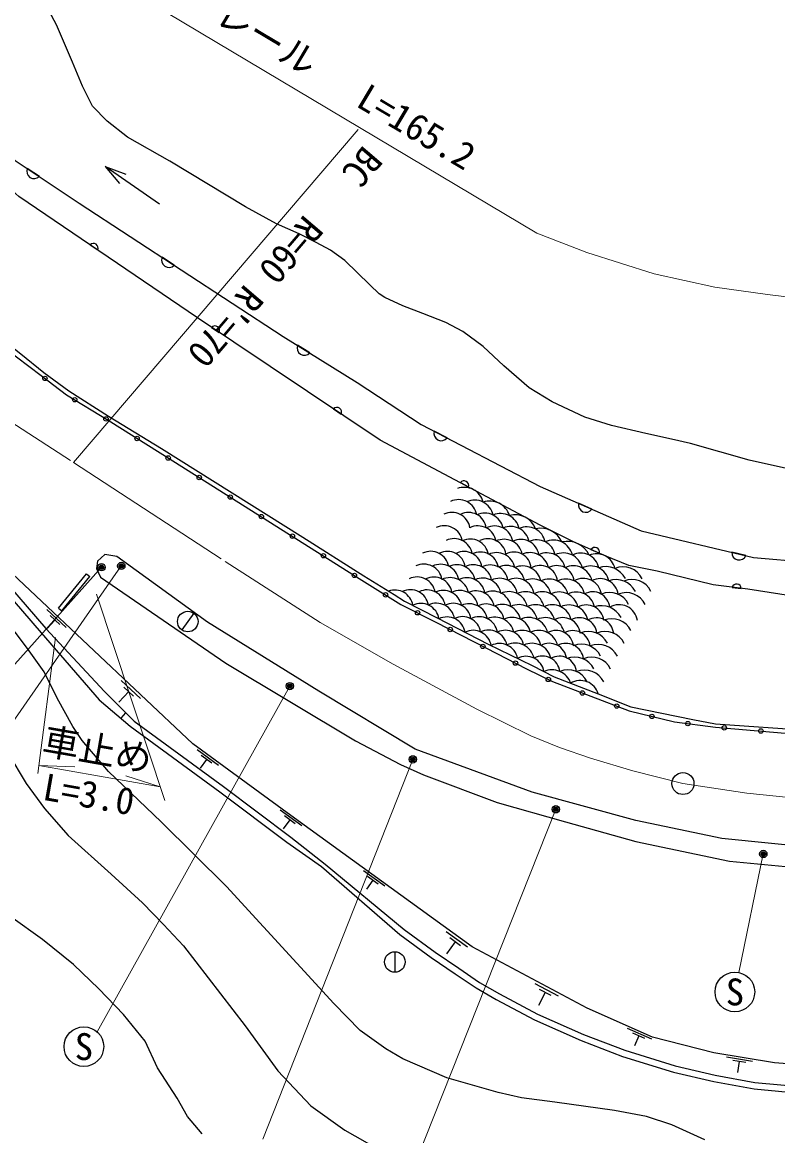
# Model space of a CAD drawing. Units: millimetres at full size, sheet at 1:1000; details may follow other scales. Extents: x 40000 to 680000, y 20000 to 380000.
# Drawn here: x 130152 to 181608, y 244469 to 320330 of the extents above; entities that cross this region are included whole.
import ezdxf
from ezdxf.enums import TextEntityAlignment as Align

# ---------------------------------------------------------------- set-up
doc = ezdxf.new("R2010")
doc.units = ezdxf.units.MM
doc.header["$LTSCALE"] = 1000
doc.header["$PDMODE"] = 32
doc.header["$PDSIZE"] = 500
doc.linetypes.add('CHAIN', pattern=[18.5, 12, -1.5, 3.5, -1.5])
for name, color, linetype, lineweight in [('M-BGD', 7, 'Continuous', 25), ('M-BGD-EXST', 7, 'Continuous', 25), ('M-BMK', 2, 'CHAIN', 13), ('M-BMK-SRVR', 3, 'Continuous', 25), ('M-STR-HTXT', 7, 'Continuous', 13), ('M-STR-STRC', 7, 'Continuous', 25)]:
    doc.layers.add(name, color=color, linetype=linetype, lineweight=lineweight)
doc.styles.add('ＭＳ ゴシック', font='')
doc.styles.get('ＭＳ ゴシック').set_extended_font_data('MS Gothic')

msp = doc.modelspace()

# ---------------------------------------------------------------- linework, layer by layer
at = {"layer": 'M-BGD'}
for p, q in [((131315, 309821), (130491, 310372)), ((135806, 310499), (136774, 309353)), ((139500, 307930), (135806, 310499)), ((135806, 310499), (137217, 309991)), ((134776, 305167), (135293, 304815)), ((140506, 303778), (139677, 304320)), ((143045, 299545), (143566, 299197)), ((149740, 297800), (148900, 298325)), ((151357, 293985), (151878, 293637)), ((159084, 292010), (158205, 292467)), ((159991, 288963), (160544, 288670)), ((168951, 287159), (168044, 287559)), ((168889, 284406), (169460, 284151)), ((179442, 283990), (178478, 284218)), ((132620, 280412), (134526, 282758)), ((132852, 280223), (134759, 282568)), ((134526, 282758), (134759, 282568)), ((178505, 281830), (179126, 281752)), ((155489, 281335), (156197, 280896)), ((156197, 280896), (158402, 279759)), ((133137, 279091), (131827, 280326)), ((132620, 280412), (132852, 280223)), ((141836, 280068), (141014, 278934)), ((132379, 279600), (131865, 279054)), ((132707, 279291), (132052, 279908)), ((158402, 279759), (161887, 277968)), ((161887, 277968), (164878, 276513)), ((164878, 276513), (166372, 275745)), ((138197, 274254), (136887, 275488)), ((166372, 275745), (169372, 274568)), ((137404, 274726), (136719, 273998)), ((137732, 274417), (137077, 275034)), ((137194, 273292), (136864, 272907)), ((143524, 269699), (142068, 270758)), ((142708, 270108), (142267, 269501)), ((143072, 269843), (142344, 270372)), ((149184, 265581), (147728, 266639)), ((148368, 265988), (147927, 265381)), ((148732, 265724), (148004, 266253)), ((154847, 261466), (153391, 262524)), ((154031, 261874), (153590, 261267)), ((154395, 261609), (153667, 262138)), ((160481, 257311), (159024, 258369)), ((159999, 257413), (159271, 257942)), ((159635, 257678), (159047, 256869)), ((155528, 257008), (155528, 255608)), ((166666, 253979), (165077, 254825)), ((165778, 254225), (165308, 253343)), ((166175, 254014), (165380, 254437)), ((173033, 251047), (171387, 251775)), ((172561, 251092), (171738, 251456)), ((172149, 251274), (171846, 250588)), ((179898, 249527), (178123, 249823)), ((179430, 249453), (178542, 249601)), ((178986, 249527), (178863, 248787))]:
    msp.add_line(p, q, dxfattribs=at)
for points in [[(182400, 289884), (179664, 290494), (175671, 291640), (174372, 291937), (172627, 292308), (170289, 292864), (168470, 293421), (166242, 294478), (164669, 295419), (162948, 296915), (161545, 298242), (160157, 299254), (158997, 299871), (157445, 300488), (156080, 301012), (154845, 301572), (154452, 301818), (153832, 302437), (152114, 304088), (151157, 304795), (150177, 305332), (149008, 305907), (147474, 306595), (145355, 307748), (140208, 310859), (137321, 312511), (135934, 313593), (134928, 314618), (134244, 315985), (133570, 317622), (132483, 320157), (131300, 322387)], [(102136, 321476), (105065, 319924), (107568, 318707), (110131, 316672), (112502, 314785), (115936, 310868), (122745, 303116), (123598, 302284), (129751, 297540), (131440, 296253), (133168, 294956), (135991, 293219), (139542, 290987), (148791, 285170), (153278, 282325), (155947, 280667), (158329, 279465), (161769, 277680), (164496, 276284), (166276, 275412), (171492, 273414), (174583, 272664), (177376, 272309), (183951, 271744)], [(119808, 317873), (124224, 316510), (129668, 310922), (134017, 308014), (147930, 298932), (152966, 295781), (155134, 294358), (157333, 292921), (165425, 288713), (172313, 285677), (179968, 283866), (183669, 283541), (193690, 283942), (206548, 287609), (220001, 291620), (221311, 291674), (221778, 291851)], [(184647, 280904), (179569, 281696), (177212, 281993), (173387, 282944), (171473, 283311), (169858, 283975), (167698, 284935), (165438, 286059), (161076, 288387), (154530, 291863), (142078, 300192), (129928, 308469), (129089, 309191), (125203, 312662), (120616, 316975), (119808, 317873)], [(122757, 303795), (123074, 303423), (123896, 302623), (130054, 297732), (131629, 296467), (133334, 295212), (136016, 293490), (139636, 291283), (149260, 285250), (153426, 282616), (155489, 281335)], [(125755, 285301), (131428, 278736), (135393, 274168), (137491, 272371), (143607, 267905), (148177, 264460), (150537, 262812), (155879, 258183), (158012, 256617), (159633, 255510), (161060, 254541), (162439, 253742), (165050, 252357), (168220, 250955), (171043, 249874), (174499, 248805), (177249, 248175), (179998, 247660), (183310, 247354)], [(126085, 285593), (131761, 279024), (135758, 274744), (137764, 272716), (143869, 268258), (148436, 264816), (150778, 262961), (156154, 258527), (158267, 256976), (159881, 255874), (161294, 254913), (162652, 254127), (165242, 252753), (168387, 251362), (171186, 250290), (174613, 249230), (177338, 248606), (180059, 248096), (183335, 247794)], [(189056, 249249), (185884, 249101), (181396, 249429), (177254, 250119), (173087, 251187), (168632, 253159), (160785, 257337), (148452, 266297), (141768, 271163), (127491, 284619)], [(184350, 264071), (177807, 264715), (171942, 265935), (164879, 267869), (156913, 270817), (150361, 274753), (142759, 279466), (136590, 283939), (135769, 284069), (135273, 283625), (135214, 283113), (135478, 282524), (144012, 276675), (152860, 271383), (155906, 269769), (157478, 269052), (162496, 267169), (167160, 265849), (171954, 264513), (178333, 263176), (183100, 262731)], [(176650, 244187), (174391, 245210), (172662, 245786), (170494, 246198), (166433, 246746), (164155, 247048), (162556, 247407), (159071, 248422), (156080, 249711), (154922, 250380), (153166, 251629), (151380, 253477), (144056, 261451), (139620, 265860), (136025, 269285), (134226, 271395), (133597, 272346), (132534, 274289), (131651, 276083), (130519, 277663), (128825, 279890), (127650, 281134), (126615, 282042)], [(123407, 279108), (125127, 277206), (126452, 275572), (127593, 273740), (129175, 270560), (130415, 268461), (131669, 266770), (133276, 264925), (136199, 262283), (138342, 260339), (139765, 258860), (141134, 257402), (145342, 251954), (147550, 248899), (149813, 246495), (152131, 244837), (154319, 243602)], [(142410, 244592), (141402, 245777), (140691, 247021), (139358, 249094), (138528, 250901), (137046, 252737), (135357, 254485), (133639, 256143), (131535, 257832), (129371, 259372), (128152, 260476), (127293, 261572), (126581, 262994), (125752, 265363), (124416, 269490), (123586, 272008), (122786, 273844), (121068, 276095)], [(169372, 274568), (171592, 273698), (175826, 272825), (177362, 272541), (183895, 272071), (186544, 271858), (188416, 271996)]]:
    msp.add_lwpolyline(points, dxfattribs=at)
for centre, radius in [((131691, 296064), 150), ((133725, 294614), 150), ((135853, 293303), 150), ((137971, 291974), 150), ((140088, 290644), 150), ((142204, 289313), 150), ((144320, 287982), 150), ((146437, 286651), 150), ((148553, 285320), 150), ((150665, 283982), 150), ((152776, 282643), 150), ((154897, 281319), 150), ((141425, 279501), 700), ((157075, 280098), 150), ((159301, 278961), 150), ((161520, 277809), 150), ((163745, 276669), 150), ((165983, 275555), 150), ((168306, 274634), 150), ((170641, 273740), 150), ((173036, 273040), 150), ((175484, 272550), 150), ((177966, 272258), 150), ((180457, 272044), 150), ((155528, 256308), 700)]:
    msp.add_circle(centre, radius, dxfattribs=at)
for centre, radius, start, end in [((130958, 310178), 505, 157.40204, 315.06023), ((135003, 304946), 318, 335.62498, 135.84272), ((140145, 304131), 505, 158.03524, 315.69343), ((143275, 299326), 318, 336.1122, 136.32994), ((149372, 298146), 505, 159.13424, 316.79243), ((151587, 293766), 318, 336.1122, 136.32994), ((158690, 292325), 505, 163.69902, 321.35721), ((160242, 288768), 318, 341.923, 142.14073), ((160261, 287334), 1312, 13.42319, 111.23653), ((159870, 286559), 1250, 9.64175, 115.90196), ((160969, 286498), 1275, 11.73197, 115.34964), ((161986, 286285), 1426, 18.04047, 108.34582), ((168537, 287448), 505, 167.38421, 325.0424), ((159408, 285686), 1250, 9.64175, 115.90196), ((160549, 285710), 1221, 8.09115, 116.57393), ((161648, 285613), 1278, 11.80424, 115.27714), ((162731, 285569), 1294, 12.14882, 113.3616), ((163722, 285279), 1496, 20.80801, 104.71301), ((158892, 284782), 1250, 9.64175, 115.90196), ((161187, 284770), 1250, 9.64175, 115.90196), ((162321, 284758), 1257, 9.79449, 116.59067), ((163412, 284686), 1294, 12.14991, 113.3605), ((164511, 284661), 1288, 12.0221, 113.60139), ((165483, 284294), 1560, 23.69168, 103.41499), ((159571, 283901), 1250, 9.64175, 115.90196), ((160670, 283866), 1250, 9.64175, 115.90196), ((161860, 283894), 1250, 9.64175, 115.90196), ((162964, 283833), 1270, 11.75363, 115.44015), ((164105, 283847), 1250, 9.63041, 115.89061), ((165193, 283782), 1285, 11.9502, 113.67119), ((166333, 283732), 1322, 12.94362, 115.15865), ((167288, 283343), 1622, 24.68217, 103.4201), ((169152, 284229), 318, 345.91539, 146.13312), ((157968, 283035), 1250, 9.64175, 115.90196), ((159109, 283059), 1221, 8.09115, 116.57393), ((160250, 283051), 1221, 8.09115, 116.57393), ((161349, 282985), 1250, 9.64175, 115.90196), ((162448, 282919), 1278, 11.8099, 115.2601), ((163639, 283074), 1165, 3.58241, 118.00836), ((164721, 282900), 1297, 12.20467, 113.30025), ((165884, 282910), 1270, 11.63944, 115.46722), ((167012, 282851), 1322, 12.94362, 115.15865), ((168193, 282922), 1245, 11.07537, 117.30449), ((169261, 282828), 1292, 12.94447, 112.68761), ((178982, 284199), 505, 177.85766, 335.51585), ((157507, 282162), 1250, 9.64175, 115.90196), ((158647, 282154), 1250, 9.64175, 115.90196), ((159746, 282088), 1278, 11.80424, 115.27714), ((160881, 282107), 1257, 9.79376, 116.59139), ((162022, 282141), 1220, 8.03438, 117.48126), ((163127, 282070), 1250, 9.63041, 115.89061), ((164215, 282004), 1285, 11.9502, 113.67119), ((165419, 282115), 1202, 7.03326, 120.88204), ((166551, 282112), 1203, 7.69624, 117.90792), ((167691, 281997), 1298, 12.89783, 115.67289), ((168872, 282038), 1248, 11.14006, 117.23962), ((169899, 281745), 1496, 26.9929, 108.86902), ((171069, 281770), 1455, 26.38015, 112.15421), ((157045, 281288), 1250, 9.64175, 115.90196), ((158185, 281280), 1250, 9.64175, 115.90196), ((159284, 281215), 1278, 11.80424, 115.27714), ((160425, 281238), 1250, 9.64175, 115.90196), ((161511, 281194), 1265, 9.96343, 113.98758), ((162666, 281234), 1216, 8.05838, 116.69292), ((163792, 281217), 1231, 8.42004, 117.19579), ((164906, 281133), 1270, 11.63944, 115.46722), ((166034, 281074), 1322, 12.94362, 115.15865), ((167188, 281121), 1278, 11.80299, 116.76795), ((168362, 281189), 1248, 8.38359, 119.74175), ((169518, 281193), 1230, 7.97469, 117.22078), ((170581, 280867), 1492, 26.93296, 108.93987), ((171671, 280910), 1455, 26.38015, 112.15421), ((155522, 280400), 1250, 9.58255, 109.72084), ((156583, 280415), 1250, 9.64175, 115.90196), ((157723, 280407), 1250, 9.64175, 115.90196), ((158823, 280342), 1278, 11.80424, 115.27714), ((159964, 280386), 1231, 8.3111, 116.34133), ((161050, 280321), 1265, 9.96343, 113.98758), ((162203, 280323), 1250, 9.63041, 115.89061), ((163304, 280267), 1270, 11.63944, 115.46722), ((164432, 280250), 1284, 11.94472, 115.96174), ((165572, 280242), 1284, 11.94472, 115.96174), ((166713, 280192), 1322, 12.94362, 115.15865), ((167894, 280260), 1248, 11.14006, 117.23962), ((169003, 280362), 1166, 5.44788, 118.89833), ((170145, 280023), 1455, 26.38015, 112.15421), ((171286, 280015), 1455, 26.38015, 112.15421), ((178808, 281737), 318, 2.7106, 162.92833), ((157300, 279483), 1250, 9.58255, 115.84275), ((158361, 279500), 1250, 9.64175, 115.90196), ((159502, 279524), 1221, 8.07877, 116.57492), ((160587, 279430), 1281, 11.87316, 113.63541), ((161745, 279486), 1216, 8.0758, 117.55211), ((162842, 279394), 1270, 11.63944, 115.46722), ((163983, 279386), 1270, 11.63944, 115.46722), ((165110, 279327), 1322, 12.94362, 115.15865), ((166251, 279319), 1322, 12.94362, 115.15865), ((167391, 279311), 1322, 12.94362, 115.15865), ((168572, 279437), 1196, 7.14766, 118.48443), ((169603, 279090), 1492, 26.93296, 108.93987), ((170804, 279391), 1258, 8.60797, 120.66306), ((159079, 278567), 1250, 9.66598, 115.92618), ((160139, 278584), 1250, 9.63041, 115.89061), ((161274, 278572), 1256, 9.77754, 116.59641), ((162356, 278502), 1298, 12.23188, 113.39063), ((163511, 278506), 1281, 11.86974, 116.0403), ((164648, 278454), 1322, 12.94362, 115.15865), ((165789, 278446), 1322, 12.94362, 115.15865), ((166969, 278571), 1196, 7.14766, 118.48443), ((168110, 278564), 1196, 7.14766, 118.48443), ((169250, 278556), 1196, 7.14766, 118.48443), ((170308, 278238), 1455, 26.38015, 112.15421), ((160858, 277653), 1250, 9.66598, 115.92618), ((161918, 277647), 1270, 11.63944, 115.46722), ((163059, 277639), 1270, 11.63944, 115.46722), ((164187, 277580), 1322, 12.94362, 115.15865), ((165327, 277572), 1322, 12.94362, 115.15865), ((166507, 277698), 1196, 7.14766, 118.48443), ((167648, 277690), 1196, 7.14766, 118.48443), ((168705, 277372), 1455, 26.38015, 112.15421), ((169846, 277365), 1455, 26.38015, 112.15421), ((162664, 276756), 1250, 10.93594, 117.19615), ((163725, 276707), 1322, 12.94362, 115.15865), ((164865, 276699), 1322, 12.94362, 115.15865), ((166046, 276825), 1196, 7.14766, 118.48443), ((167186, 276817), 1196, 7.14766, 118.48443), ((168243, 276499), 1455, 26.38015, 112.15421), ((169384, 276491), 1455, 26.38015, 112.15421), ((164462, 275898), 1235, 9.44356, 117.54276), ((165584, 275951), 1196, 7.14766, 118.48443), ((166724, 275944), 1196, 7.14766, 118.48443), ((167782, 275626), 1455, 26.38015, 112.15421), ((168922, 275618), 1455, 26.38015, 112.15421), ((166226, 274856), 1359, 19.01703, 113.65798), ((167320, 274752), 1455, 26.38015, 112.15421), ((168460, 274744), 1455, 26.38015, 112.15421), ((168167, 274235), 1250, 15.4565, 121.71671)]:
    msp.add_arc(centre, radius, start, end, dxfattribs=at)
at = {"layer": 'M-BGD-EXST'}
for centre in [(178692, 254264), (134350, 250540)]:
    msp.add_circle(centre, 1350, dxfattribs=at)
at = {"layer": 'M-BMK'}
msp.add_lwpolyline([(92240, 316999), (133651, 290343), (143971, 283587), (150431, 279446), (155420, 276596), (161120, 273529), (164794, 271710), (166744, 270921), (168855, 270202), (171731, 269321), (175149, 268464), (179501, 267800), (183961, 267360)], dxfattribs=at)
at = {"layer": 'M-BMK-SRVR'}
msp.add_circle((175149, 268464), 750, dxfattribs=at)
msp.add_circle((175149, 268464), 750, dxfattribs=at)
at = {"layer": 'M-STR-HTXT'}
for p, q in [((133651, 290343), (153030, 313017)), ((135547, 283200), (119566, 265334)), ((136898, 283290), (122698, 262883)), ((135207, 281367), (139851, 267313)), ((131216, 269144), (132423, 278409)), ((148376, 275105), (135245, 251551)), ((146526, 244246), (156754, 270111)), ((131286, 269685), (139547, 268232)), ((131286, 269685), (133740, 269600)), ((139547, 268232), (137212, 268990)), ((166495, 266710), (155689, 239524)), ((180627, 263664), (178965, 255586))]:
    msp.add_line(p, q, dxfattribs=at)
msp.add_lwpolyline([(100619, 344449), (165202, 305972), (168603, 304640), (173189, 303196), (177316, 302279), (180916, 301775), (184447, 301340), (188887, 301173), (192468, 301311), (197829, 301866), (204968, 303459), (210705, 305427), (219128, 309635), (226106, 313376), (232113, 316101), (239300, 318486)], dxfattribs=at)
at = {"layer": 'M-STR-STRC'}
for centre, radius in [((135547, 283200), 150), ((135547, 283200), 120), ((135547, 283200), 90), ((135547, 283200), 60), ((135547, 283200), 30), ((135547, 283200), 20), ((136898, 283290), 150), ((136898, 283290), 120), ((136898, 283290), 90), ((136898, 283290), 60), ((136898, 283290), 30), ((136898, 283290), 20), ((148376, 275105), 150), ((148376, 275105), 120), ((148376, 275105), 90), ((148376, 275105), 60), ((148376, 275105), 30), ((148376, 275105), 20), ((156754, 270111), 150), ((156754, 270111), 120), ((156754, 270111), 90), ((156754, 270111), 60), ((156754, 270111), 30), ((156754, 270111), 20), ((166495, 266710), 150), ((166495, 266710), 120), ((166495, 266710), 90), ((166495, 266710), 60), ((166495, 266710), 30), ((166495, 266710), 20), ((180627, 263664), 150), ((180627, 263664), 120), ((180627, 263664), 90), ((180627, 263664), 60), ((180627, 263664), 30), ((180627, 263664), 20)]:
    msp.add_circle(centre, radius, dxfattribs=at)
for p in [(135547, 283200), (136898, 283290), (148376, 275105), (156754, 270111), (166495, 266710), (180627, 263664)]:
    msp.add_point(p, dxfattribs=at)

# ---------------------------------------------------------------- texts
at = {"layer": 'M-BGD-EXST', "style": 'ＭＳ ゴシック'}
for p in [(178692, 254264), (134350, 250540)]:
    msp.add_text('S', height=1833, dxfattribs=at).set_placement(p, align=Align.MIDDLE_CENTER)
at = {"layer": 'M-STR-HTXT', "style": 'ＭＳ ゴシック'}
for s, rotation, p in [('ガードレール   L=165.2', 329.215, (148212, 316748)), ("BC   R=60 R'=70", 229.48, (146936, 305280)), ('車止め', 350.027, (135017, 269326)), ('L=3.0', 350.027, (134436, 266290))]:
    msp.add_text(s, height=1833, rotation=rotation, dxfattribs=at).set_placement(p, align=Align.BOTTOM_CENTER)

doc.saveas('drawing.dxf')
